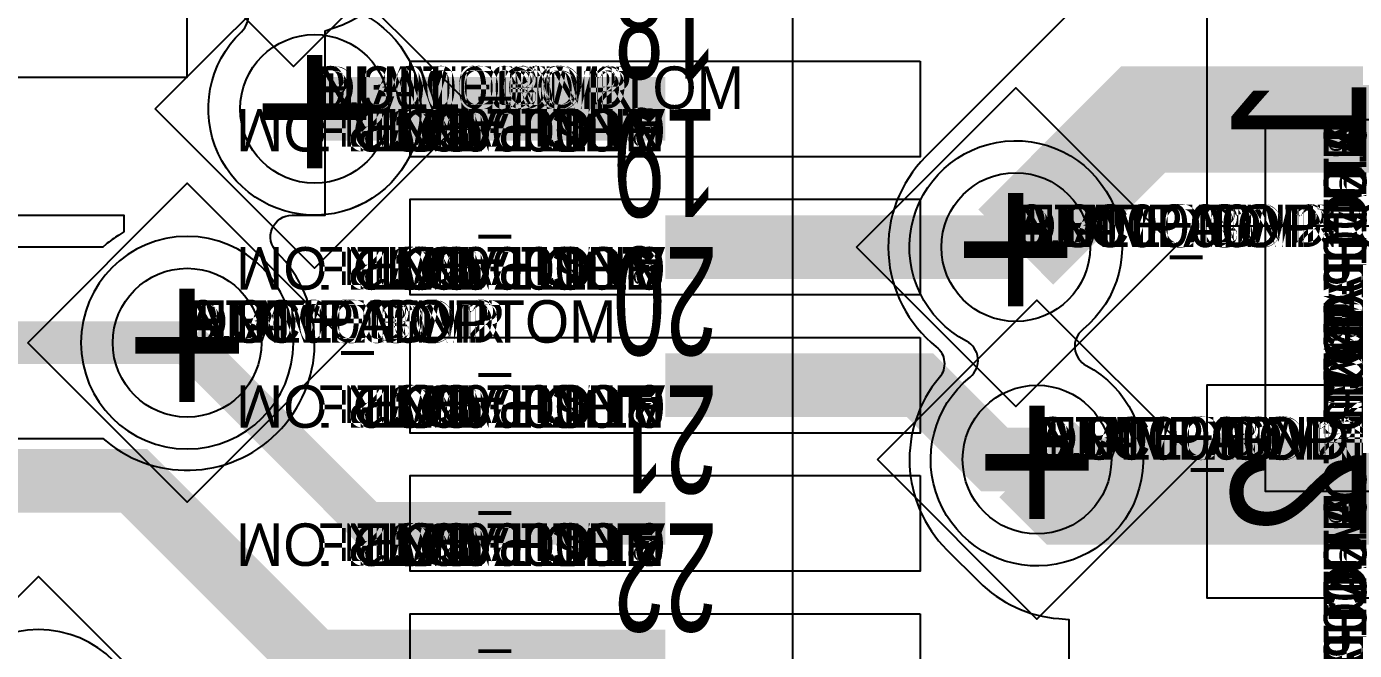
# Model space of a CAD drawing. Extents: x 0 to 323, y 0 to 320.
# Drawn here: x 57.99 to 64.24, y 20.7 to 23.64 of the extents above; entities that cross this region are included whole.
import ezdxf
from ezdxf.enums import TextEntityAlignment as Align

# ---------------------------------------------------------------- set-up
doc = ezdxf.new("R2010")
doc.units = 0
doc.header["$MEASUREMENT"] = 0
doc.layers.get('0').update_dxf_attribs({"linetype": 'CONTINUOUS'})
for name, color, linetype in [('CDN_FIGURES', 7, 'CONTINUOUS'), ('ETCH_BOTTOM', 7, 'CONTINUOUS'), ('ETCH_GND', 3, 'CONTINUOUS'), ('ETCH_INT1', 4, 'CONTINUOUS'), ('ETCH_INT2', 5, 'CONTINUOUS'), ('ETCH_PWR', 6, 'CONTINUOUS'), ('ETCH_TOP', 2, 'CONTINUOUS'), ('MANUFACTURING_NCLEGEND-1-6', 8, 'CONTINUOUS'), ('PACKAGE_GEOMETRY_ASSEMBLY_TOP', 11, 'CONTINUOUS'), ('PACKAGE_GEOMETRY_PIN_NUMBER', 9, 'CONTINUOUS')]:
    doc.layers.add(name, color=color, linetype=linetype)

# ---------------------------------------------------------------- blocks, each defined once
blk = doc.blocks.new('FIGURE_DIAMOND')
at = {"layer": 'CDN_FIGURES'}
blk.add_lwpolyline([(-0.5, 0), (0, 0.5), (0.5, 0), (0, -0.5)], close=True, dxfattribs=at)
blk = doc.blocks.new('PAD_INFO')
for tag in ['SHAPE_TYPE', 'PAD_HEIGHT', 'PAD_LAYER', 'PAD_TYPE', 'PAD_WIDTH']:
    blk.add_attdef(tag, (0, 0), '', height=0.2)
at = {"flags": 2}
blk.add_attdef('CDN_TYPE', (0, 0), '', height=0.2, dxfattribs=at)
blk = doc.blocks.new('DRILL_INFO')
at = {"flags": 2}
blk.add_attdef('CDN_TYPE', (0, 0), '', height=0.2, dxfattribs=at)
for tag in ['FSHAPE', 'FCHAR', 'DRILL_HEIGHT', 'DIAMETER', 'PLATED', 'DRILL_WIDTH']:
    blk.add_attdef(tag, (0, 0), '', height=0.2)
blk = doc.blocks.new('VIA0700X0300')
at = {"layer": 'ETCH_BOTTOM'}
blk.add_circle((0, 0), 0.35, dxfattribs=at)
at = {"layer": 'ETCH_GND'}
blk.add_circle((0, 0), 0.35, dxfattribs=at)
at = {"layer": 'ETCH_INT1'}
blk.add_circle((0, 0), 0.35, dxfattribs=at)
at = {"layer": 'ETCH_INT2'}
blk.add_circle((0, 0), 0.35, dxfattribs=at)
at = {"layer": 'ETCH_PWR'}
blk.add_circle((0, 0), 0.35, dxfattribs=at)
at = {"layer": 'ETCH_TOP'}
blk.add_circle((0, 0), 0.35, dxfattribs=at)
ref = blk.add_blockref('PAD_INFO', (0, 0))
ref.add_attrib('PAD_LAYER', 'ETCH_TOP', (0, 0), dxfattribs={"height": 0.2})
ref.add_attrib('SHAPE_TYPE', 'NULL', (0, 0), dxfattribs={"height": 0.2})
ref.add_attrib('PAD_TYPE', 'ANTIPAD', (0, 0), dxfattribs={"height": 0.2})
ref.add_attrib('PAD_WIDTH', '0.000000', (0, 0), dxfattribs={"height": 0.2})
ref.add_attrib('PAD_HEIGHT', '0.000000', (0, 0), dxfattribs={"height": 0.2})
ref = blk.add_blockref('PAD_INFO', (0, 0))
ref.add_attrib('PAD_LAYER', 'ETCH_GND', (0, 0), dxfattribs={"height": 0.2})
ref.add_attrib('SHAPE_TYPE', 'NULL', (0, 0), dxfattribs={"height": 0.2})
ref.add_attrib('PAD_TYPE', 'ANTIPAD', (0, 0), dxfattribs={"height": 0.2})
ref.add_attrib('PAD_WIDTH', '0.000000', (0, 0), dxfattribs={"height": 0.2})
ref.add_attrib('PAD_HEIGHT', '0.000000', (0, 0), dxfattribs={"height": 0.2})
ref = blk.add_blockref('PAD_INFO', (0, 0))
ref.add_attrib('PAD_LAYER', 'ETCH_INT1', (0, 0), dxfattribs={"height": 0.2})
ref.add_attrib('SHAPE_TYPE', 'NULL', (0, 0), dxfattribs={"height": 0.2})
ref.add_attrib('PAD_TYPE', 'ANTIPAD', (0, 0), dxfattribs={"height": 0.2})
ref.add_attrib('PAD_WIDTH', '0.000000', (0, 0), dxfattribs={"height": 0.2})
ref.add_attrib('PAD_HEIGHT', '0.000000', (0, 0), dxfattribs={"height": 0.2})
ref = blk.add_blockref('PAD_INFO', (0, 0))
ref.add_attrib('PAD_LAYER', 'ETCH_INT2', (0, 0), dxfattribs={"height": 0.2})
ref.add_attrib('SHAPE_TYPE', 'NULL', (0, 0), dxfattribs={"height": 0.2})
ref.add_attrib('PAD_TYPE', 'ANTIPAD', (0, 0), dxfattribs={"height": 0.2})
ref.add_attrib('PAD_WIDTH', '0.000000', (0, 0), dxfattribs={"height": 0.2})
ref.add_attrib('PAD_HEIGHT', '0.000000', (0, 0), dxfattribs={"height": 0.2})
ref = blk.add_blockref('PAD_INFO', (0, 0))
ref.add_attrib('PAD_LAYER', 'ETCH_PWR', (0, 0), dxfattribs={"height": 0.2})
ref.add_attrib('SHAPE_TYPE', 'NULL', (0, 0), dxfattribs={"height": 0.2})
ref.add_attrib('PAD_TYPE', 'ANTIPAD', (0, 0), dxfattribs={"height": 0.2})
ref.add_attrib('PAD_WIDTH', '0.000000', (0, 0), dxfattribs={"height": 0.2})
ref.add_attrib('PAD_HEIGHT', '0.000000', (0, 0), dxfattribs={"height": 0.2})
ref = blk.add_blockref('PAD_INFO', (0, 0))
ref.add_attrib('PAD_LAYER', 'ETCH_BOTTOM', (0, 0), dxfattribs={"height": 0.2})
ref.add_attrib('SHAPE_TYPE', 'NULL', (0, 0), dxfattribs={"height": 0.2})
ref.add_attrib('PAD_TYPE', 'ANTIPAD', (0, 0), dxfattribs={"height": 0.2})
ref.add_attrib('PAD_WIDTH', '0.000000', (0, 0), dxfattribs={"height": 0.2})
ref.add_attrib('PAD_HEIGHT', '0.000000', (0, 0), dxfattribs={"height": 0.2})
ref = blk.add_blockref('PAD_INFO', (0, 0))
ref.add_attrib('PAD_LAYER', 'ETCH_TOP', (0, 0), dxfattribs={"height": 0.2})
ref.add_attrib('SHAPE_TYPE', 'NULL', (0, 0), dxfattribs={"height": 0.2})
ref.add_attrib('PAD_TYPE', 'THERMAL', (0, 0), dxfattribs={"height": 0.2})
ref.add_attrib('PAD_WIDTH', '0.000000', (0, 0), dxfattribs={"height": 0.2})
ref.add_attrib('PAD_HEIGHT', '0.000000', (0, 0), dxfattribs={"height": 0.2})
ref = blk.add_blockref('PAD_INFO', (0, 0))
ref.add_attrib('PAD_LAYER', 'ETCH_GND', (0, 0), dxfattribs={"height": 0.2})
ref.add_attrib('SHAPE_TYPE', 'NULL', (0, 0), dxfattribs={"height": 0.2})
ref.add_attrib('PAD_TYPE', 'THERMAL', (0, 0), dxfattribs={"height": 0.2})
ref.add_attrib('PAD_WIDTH', '0.000000', (0, 0), dxfattribs={"height": 0.2})
ref.add_attrib('PAD_HEIGHT', '0.000000', (0, 0), dxfattribs={"height": 0.2})
ref = blk.add_blockref('PAD_INFO', (0, 0))
ref.add_attrib('PAD_LAYER', 'ETCH_INT1', (0, 0), dxfattribs={"height": 0.2})
ref.add_attrib('SHAPE_TYPE', 'NULL', (0, 0), dxfattribs={"height": 0.2})
ref.add_attrib('PAD_TYPE', 'THERMAL', (0, 0), dxfattribs={"height": 0.2})
ref.add_attrib('PAD_WIDTH', '0.000000', (0, 0), dxfattribs={"height": 0.2})
ref.add_attrib('PAD_HEIGHT', '0.000000', (0, 0), dxfattribs={"height": 0.2})
ref = blk.add_blockref('PAD_INFO', (0, 0))
ref.add_attrib('PAD_LAYER', 'ETCH_INT2', (0, 0), dxfattribs={"height": 0.2})
ref.add_attrib('SHAPE_TYPE', 'NULL', (0, 0), dxfattribs={"height": 0.2})
ref.add_attrib('PAD_TYPE', 'THERMAL', (0, 0), dxfattribs={"height": 0.2})
ref.add_attrib('PAD_WIDTH', '0.000000', (0, 0), dxfattribs={"height": 0.2})
ref.add_attrib('PAD_HEIGHT', '0.000000', (0, 0), dxfattribs={"height": 0.2})
ref = blk.add_blockref('PAD_INFO', (0, 0))
ref.add_attrib('PAD_LAYER', 'ETCH_PWR', (0, 0), dxfattribs={"height": 0.2})
ref.add_attrib('SHAPE_TYPE', 'NULL', (0, 0), dxfattribs={"height": 0.2})
ref.add_attrib('PAD_TYPE', 'THERMAL', (0, 0), dxfattribs={"height": 0.2})
ref.add_attrib('PAD_WIDTH', '0.000000', (0, 0), dxfattribs={"height": 0.2})
ref.add_attrib('PAD_HEIGHT', '0.000000', (0, 0), dxfattribs={"height": 0.2})
ref = blk.add_blockref('PAD_INFO', (0, 0))
ref.add_attrib('PAD_LAYER', 'ETCH_BOTTOM', (0, 0), dxfattribs={"height": 0.2})
ref.add_attrib('SHAPE_TYPE', 'NULL', (0, 0), dxfattribs={"height": 0.2})
ref.add_attrib('PAD_TYPE', 'THERMAL', (0, 0), dxfattribs={"height": 0.2})
ref.add_attrib('PAD_WIDTH', '0.000000', (0, 0), dxfattribs={"height": 0.2})
ref.add_attrib('PAD_HEIGHT', '0.000000', (0, 0), dxfattribs={"height": 0.2})
ref = blk.add_blockref('PAD_INFO', (0, 0))
ref.add_attrib('PAD_LAYER', 'ETCH_TOP', (0, 0), dxfattribs={"height": 0.2})
ref.add_attrib('SHAPE_TYPE', 'CIRCLE', (0, 0), dxfattribs={"height": 0.2})
ref.add_attrib('PAD_TYPE', 'REGULAR', (0, 0), dxfattribs={"height": 0.2})
ref.add_attrib('PAD_WIDTH', '0.700000', (0, 0), dxfattribs={"height": 0.2})
ref.add_attrib('PAD_HEIGHT', '0.700000', (0, 0), dxfattribs={"height": 0.2})
ref = blk.add_blockref('PAD_INFO', (0, 0))
ref.add_attrib('PAD_LAYER', 'ETCH_GND', (0, 0), dxfattribs={"height": 0.2})
ref.add_attrib('SHAPE_TYPE', 'CIRCLE', (0, 0), dxfattribs={"height": 0.2})
ref.add_attrib('PAD_TYPE', 'REGULAR', (0, 0), dxfattribs={"height": 0.2})
ref.add_attrib('PAD_WIDTH', '0.700000', (0, 0), dxfattribs={"height": 0.2})
ref.add_attrib('PAD_HEIGHT', '0.700000', (0, 0), dxfattribs={"height": 0.2})
ref = blk.add_blockref('PAD_INFO', (0, 0))
ref.add_attrib('PAD_LAYER', 'ETCH_INT1', (0, 0), dxfattribs={"height": 0.2})
ref.add_attrib('SHAPE_TYPE', 'CIRCLE', (0, 0), dxfattribs={"height": 0.2})
ref.add_attrib('PAD_TYPE', 'REGULAR', (0, 0), dxfattribs={"height": 0.2})
ref.add_attrib('PAD_WIDTH', '0.700000', (0, 0), dxfattribs={"height": 0.2})
ref.add_attrib('PAD_HEIGHT', '0.700000', (0, 0), dxfattribs={"height": 0.2})
ref = blk.add_blockref('PAD_INFO', (0, 0))
ref.add_attrib('PAD_LAYER', 'ETCH_INT2', (0, 0), dxfattribs={"height": 0.2})
ref.add_attrib('SHAPE_TYPE', 'CIRCLE', (0, 0), dxfattribs={"height": 0.2})
ref.add_attrib('PAD_TYPE', 'REGULAR', (0, 0), dxfattribs={"height": 0.2})
ref.add_attrib('PAD_WIDTH', '0.700000', (0, 0), dxfattribs={"height": 0.2})
ref.add_attrib('PAD_HEIGHT', '0.700000', (0, 0), dxfattribs={"height": 0.2})
ref = blk.add_blockref('PAD_INFO', (0, 0))
ref.add_attrib('PAD_LAYER', 'ETCH_PWR', (0, 0), dxfattribs={"height": 0.2})
ref.add_attrib('SHAPE_TYPE', 'CIRCLE', (0, 0), dxfattribs={"height": 0.2})
ref.add_attrib('PAD_TYPE', 'REGULAR', (0, 0), dxfattribs={"height": 0.2})
ref.add_attrib('PAD_WIDTH', '0.700000', (0, 0), dxfattribs={"height": 0.2})
ref.add_attrib('PAD_HEIGHT', '0.700000', (0, 0), dxfattribs={"height": 0.2})
ref = blk.add_blockref('PAD_INFO', (0, 0))
ref.add_attrib('PAD_LAYER', 'ETCH_BOTTOM', (0, 0), dxfattribs={"height": 0.2})
ref.add_attrib('SHAPE_TYPE', 'CIRCLE', (0, 0), dxfattribs={"height": 0.2})
ref.add_attrib('PAD_TYPE', 'REGULAR', (0, 0), dxfattribs={"height": 0.2})
ref.add_attrib('PAD_WIDTH', '0.700000', (0, 0), dxfattribs={"height": 0.2})
ref.add_attrib('PAD_HEIGHT', '0.700000', (0, 0), dxfattribs={"height": 0.2})
ref = blk.add_blockref('DRILL_INFO', (0, 0))
ref.add_attrib('DIAMETER', '0.300000', (0, 0), dxfattribs={"height": 0.2})
ref.add_attrib('PLATED', 'PLATED', (0, 0), dxfattribs={"height": 0.2})
ref.add_attrib('FSHAPE', 'DIAMOND', (0, 0), dxfattribs={"height": 0.2})
ref.add_attrib('FCHAR', '+', (0, 0), dxfattribs={"height": 0.2})
ref.add_attrib('DRILL_WIDTH', '1.500000', (0, 0), dxfattribs={"height": 0.2})
ref.add_attrib('DRILL_HEIGHT', '1.500000', (0, 0), dxfattribs={"height": 0.2})
for tag in ['CDN_TYPE', 'PIN']:
    blk.add_attdef(tag, (0, 0), '', height=0.2)
at = {"flags": 2}
for tag in ['PSTKNAME', 'BBV']:
    blk.add_attdef(tag, (0, 0), '', height=0.2, dxfattribs=at)
blk = doc.blocks.new('RC2400X0450TS_NS')
at = {"layer": 'ETCH_TOP'}
blk.add_lwpolyline([(-1.2, -0.225), (-1.2, 0.225), (1.2, 0.225), (1.2, -0.225)], close=True, dxfattribs=at)
ref = blk.add_blockref('PAD_INFO', (0, 0))
ref.add_attrib('PAD_LAYER', 'ETCH_TOP', (0, 0), dxfattribs={"height": 0.2})
ref.add_attrib('SHAPE_TYPE', 'NULL', (0, 0), dxfattribs={"height": 0.2})
ref.add_attrib('PAD_TYPE', 'ANTIPAD', (0, 0), dxfattribs={"height": 0.2})
ref.add_attrib('PAD_WIDTH', '0.000000', (0, 0), dxfattribs={"height": 0.2})
ref.add_attrib('PAD_HEIGHT', '0.000000', (0, 0), dxfattribs={"height": 0.2})
ref = blk.add_blockref('PAD_INFO', (0, 0))
ref.add_attrib('PAD_LAYER', 'ETCH_GND', (0, 0), dxfattribs={"height": 0.2})
ref.add_attrib('SHAPE_TYPE', 'NULL', (0, 0), dxfattribs={"height": 0.2})
ref.add_attrib('PAD_TYPE', 'ANTIPAD', (0, 0), dxfattribs={"height": 0.2})
ref.add_attrib('PAD_WIDTH', '0.000000', (0, 0), dxfattribs={"height": 0.2})
ref.add_attrib('PAD_HEIGHT', '0.000000', (0, 0), dxfattribs={"height": 0.2})
ref = blk.add_blockref('PAD_INFO', (0, 0))
ref.add_attrib('PAD_LAYER', 'ETCH_INT1', (0, 0), dxfattribs={"height": 0.2})
ref.add_attrib('SHAPE_TYPE', 'NULL', (0, 0), dxfattribs={"height": 0.2})
ref.add_attrib('PAD_TYPE', 'ANTIPAD', (0, 0), dxfattribs={"height": 0.2})
ref.add_attrib('PAD_WIDTH', '0.000000', (0, 0), dxfattribs={"height": 0.2})
ref.add_attrib('PAD_HEIGHT', '0.000000', (0, 0), dxfattribs={"height": 0.2})
ref = blk.add_blockref('PAD_INFO', (0, 0))
ref.add_attrib('PAD_LAYER', 'ETCH_INT2', (0, 0), dxfattribs={"height": 0.2})
ref.add_attrib('SHAPE_TYPE', 'NULL', (0, 0), dxfattribs={"height": 0.2})
ref.add_attrib('PAD_TYPE', 'ANTIPAD', (0, 0), dxfattribs={"height": 0.2})
ref.add_attrib('PAD_WIDTH', '0.000000', (0, 0), dxfattribs={"height": 0.2})
ref.add_attrib('PAD_HEIGHT', '0.000000', (0, 0), dxfattribs={"height": 0.2})
ref = blk.add_blockref('PAD_INFO', (0, 0))
ref.add_attrib('PAD_LAYER', 'ETCH_PWR', (0, 0), dxfattribs={"height": 0.2})
ref.add_attrib('SHAPE_TYPE', 'NULL', (0, 0), dxfattribs={"height": 0.2})
ref.add_attrib('PAD_TYPE', 'ANTIPAD', (0, 0), dxfattribs={"height": 0.2})
ref.add_attrib('PAD_WIDTH', '0.000000', (0, 0), dxfattribs={"height": 0.2})
ref.add_attrib('PAD_HEIGHT', '0.000000', (0, 0), dxfattribs={"height": 0.2})
ref = blk.add_blockref('PAD_INFO', (0, 0))
ref.add_attrib('PAD_LAYER', 'ETCH_BOTTOM', (0, 0), dxfattribs={"height": 0.2})
ref.add_attrib('SHAPE_TYPE', 'NULL', (0, 0), dxfattribs={"height": 0.2})
ref.add_attrib('PAD_TYPE', 'ANTIPAD', (0, 0), dxfattribs={"height": 0.2})
ref.add_attrib('PAD_WIDTH', '0.000000', (0, 0), dxfattribs={"height": 0.2})
ref.add_attrib('PAD_HEIGHT', '0.000000', (0, 0), dxfattribs={"height": 0.2})
ref = blk.add_blockref('PAD_INFO', (0, 0))
ref.add_attrib('PAD_LAYER', 'ETCH_TOP', (0, 0), dxfattribs={"height": 0.2})
ref.add_attrib('SHAPE_TYPE', 'NULL', (0, 0), dxfattribs={"height": 0.2})
ref.add_attrib('PAD_TYPE', 'THERMAL', (0, 0), dxfattribs={"height": 0.2})
ref.add_attrib('PAD_WIDTH', '0.000000', (0, 0), dxfattribs={"height": 0.2})
ref.add_attrib('PAD_HEIGHT', '0.000000', (0, 0), dxfattribs={"height": 0.2})
ref = blk.add_blockref('PAD_INFO', (0, 0))
ref.add_attrib('PAD_LAYER', 'ETCH_GND', (0, 0), dxfattribs={"height": 0.2})
ref.add_attrib('SHAPE_TYPE', 'NULL', (0, 0), dxfattribs={"height": 0.2})
ref.add_attrib('PAD_TYPE', 'THERMAL', (0, 0), dxfattribs={"height": 0.2})
ref.add_attrib('PAD_WIDTH', '0.000000', (0, 0), dxfattribs={"height": 0.2})
ref.add_attrib('PAD_HEIGHT', '0.000000', (0, 0), dxfattribs={"height": 0.2})
ref = blk.add_blockref('PAD_INFO', (0, 0))
ref.add_attrib('PAD_LAYER', 'ETCH_INT1', (0, 0), dxfattribs={"height": 0.2})
ref.add_attrib('SHAPE_TYPE', 'NULL', (0, 0), dxfattribs={"height": 0.2})
ref.add_attrib('PAD_TYPE', 'THERMAL', (0, 0), dxfattribs={"height": 0.2})
ref.add_attrib('PAD_WIDTH', '0.000000', (0, 0), dxfattribs={"height": 0.2})
ref.add_attrib('PAD_HEIGHT', '0.000000', (0, 0), dxfattribs={"height": 0.2})
ref = blk.add_blockref('PAD_INFO', (0, 0))
ref.add_attrib('PAD_LAYER', 'ETCH_INT2', (0, 0), dxfattribs={"height": 0.2})
ref.add_attrib('SHAPE_TYPE', 'NULL', (0, 0), dxfattribs={"height": 0.2})
ref.add_attrib('PAD_TYPE', 'THERMAL', (0, 0), dxfattribs={"height": 0.2})
ref.add_attrib('PAD_WIDTH', '0.000000', (0, 0), dxfattribs={"height": 0.2})
ref.add_attrib('PAD_HEIGHT', '0.000000', (0, 0), dxfattribs={"height": 0.2})
ref = blk.add_blockref('PAD_INFO', (0, 0))
ref.add_attrib('PAD_LAYER', 'ETCH_PWR', (0, 0), dxfattribs={"height": 0.2})
ref.add_attrib('SHAPE_TYPE', 'NULL', (0, 0), dxfattribs={"height": 0.2})
ref.add_attrib('PAD_TYPE', 'THERMAL', (0, 0), dxfattribs={"height": 0.2})
ref.add_attrib('PAD_WIDTH', '0.000000', (0, 0), dxfattribs={"height": 0.2})
ref.add_attrib('PAD_HEIGHT', '0.000000', (0, 0), dxfattribs={"height": 0.2})
ref = blk.add_blockref('PAD_INFO', (0, 0))
ref.add_attrib('PAD_LAYER', 'ETCH_BOTTOM', (0, 0), dxfattribs={"height": 0.2})
ref.add_attrib('SHAPE_TYPE', 'NULL', (0, 0), dxfattribs={"height": 0.2})
ref.add_attrib('PAD_TYPE', 'THERMAL', (0, 0), dxfattribs={"height": 0.2})
ref.add_attrib('PAD_WIDTH', '0.000000', (0, 0), dxfattribs={"height": 0.2})
ref.add_attrib('PAD_HEIGHT', '0.000000', (0, 0), dxfattribs={"height": 0.2})
ref = blk.add_blockref('PAD_INFO', (0, 0))
ref.add_attrib('PAD_LAYER', 'ETCH_TOP', (0, 0), dxfattribs={"height": 0.2})
ref.add_attrib('SHAPE_TYPE', 'RECTANGLE', (0, 0), dxfattribs={"height": 0.2})
ref.add_attrib('PAD_TYPE', 'REGULAR', (0, 0), dxfattribs={"height": 0.2})
ref.add_attrib('PAD_WIDTH', '2.400000', (0, 0), dxfattribs={"height": 0.2})
ref.add_attrib('PAD_HEIGHT', '0.450000', (0, 0), dxfattribs={"height": 0.2})
ref = blk.add_blockref('PAD_INFO', (0, 0))
ref.add_attrib('PAD_LAYER', 'ETCH_GND', (0, 0), dxfattribs={"height": 0.2})
ref.add_attrib('SHAPE_TYPE', 'NULL', (0, 0), dxfattribs={"height": 0.2})
ref.add_attrib('PAD_TYPE', 'REGULAR', (0, 0), dxfattribs={"height": 0.2})
ref.add_attrib('PAD_WIDTH', '0.000000', (0, 0), dxfattribs={"height": 0.2})
ref.add_attrib('PAD_HEIGHT', '0.000000', (0, 0), dxfattribs={"height": 0.2})
ref = blk.add_blockref('PAD_INFO', (0, 0))
ref.add_attrib('PAD_LAYER', 'ETCH_INT1', (0, 0), dxfattribs={"height": 0.2})
ref.add_attrib('SHAPE_TYPE', 'NULL', (0, 0), dxfattribs={"height": 0.2})
ref.add_attrib('PAD_TYPE', 'REGULAR', (0, 0), dxfattribs={"height": 0.2})
ref.add_attrib('PAD_WIDTH', '0.000000', (0, 0), dxfattribs={"height": 0.2})
ref.add_attrib('PAD_HEIGHT', '0.000000', (0, 0), dxfattribs={"height": 0.2})
ref = blk.add_blockref('PAD_INFO', (0, 0))
ref.add_attrib('PAD_LAYER', 'ETCH_INT2', (0, 0), dxfattribs={"height": 0.2})
ref.add_attrib('SHAPE_TYPE', 'NULL', (0, 0), dxfattribs={"height": 0.2})
ref.add_attrib('PAD_TYPE', 'REGULAR', (0, 0), dxfattribs={"height": 0.2})
ref.add_attrib('PAD_WIDTH', '0.000000', (0, 0), dxfattribs={"height": 0.2})
ref.add_attrib('PAD_HEIGHT', '0.000000', (0, 0), dxfattribs={"height": 0.2})
ref = blk.add_blockref('PAD_INFO', (0, 0))
ref.add_attrib('PAD_LAYER', 'ETCH_PWR', (0, 0), dxfattribs={"height": 0.2})
ref.add_attrib('SHAPE_TYPE', 'NULL', (0, 0), dxfattribs={"height": 0.2})
ref.add_attrib('PAD_TYPE', 'REGULAR', (0, 0), dxfattribs={"height": 0.2})
ref.add_attrib('PAD_WIDTH', '0.000000', (0, 0), dxfattribs={"height": 0.2})
ref.add_attrib('PAD_HEIGHT', '0.000000', (0, 0), dxfattribs={"height": 0.2})
ref = blk.add_blockref('PAD_INFO', (0, 0))
ref.add_attrib('PAD_LAYER', 'ETCH_BOTTOM', (0, 0), dxfattribs={"height": 0.2})
ref.add_attrib('SHAPE_TYPE', 'NULL', (0, 0), dxfattribs={"height": 0.2})
ref.add_attrib('PAD_TYPE', 'REGULAR', (0, 0), dxfattribs={"height": 0.2})
ref.add_attrib('PAD_WIDTH', '0.000000', (0, 0), dxfattribs={"height": 0.2})
ref.add_attrib('PAD_HEIGHT', '0.000000', (0, 0), dxfattribs={"height": 0.2})
ref = blk.add_blockref('DRILL_INFO', (0, 0))
ref.add_attrib('DIAMETER', '0.000000', (0, 0), dxfattribs={"height": 0.2})
ref.add_attrib('PLATED', 'PLATED', (0, 0), dxfattribs={"height": 0.2})
ref.add_attrib('FSHAPE', 'NULL', (0, 0), dxfattribs={"height": 0.2})
ref.add_attrib('DRILL_WIDTH', '0.000000', (0, 0), dxfattribs={"height": 0.2})
ref.add_attrib('DRILL_HEIGHT', '0.000000', (0, 0), dxfattribs={"height": 0.2})
for tag in ['CDN_TYPE', 'PIN']:
    blk.add_attdef(tag, (0, 0), '', height=0.2)
at = {"flags": 2}
for tag in ['PSTKNAME', 'BBV']:
    blk.add_attdef(tag, (0, 0), '', height=0.2, dxfattribs=at)
blk = doc.blocks.new('F361')
at = {"layer": 'PACKAGE_GEOMETRY_ASSEMBLY_TOP'}
blk.add_lwpolyline([(0.6, -9.475), (6.2, -9.475), (6.2, 1.025), (0.6, 1.025)], close=True, dxfattribs=at)
at = {"layer": 'ETCH_TOP'}
for p in [(6.8, -3.25), (6.8, -3.9), (6.8, -4.55), (6.8, -5.2), (6.8, -5.85)]:
    blk.add_blockref('RC2400X0450TS_NS', p, dxfattribs=at)
at = {"flags": 2}
for tag in ['SYMBOL_TYPE', 'CDN_TYPE', 'REFDES']:
    blk.add_attdef(tag, (0, 0), '', height=0.2, dxfattribs=at)
blk = doc.blocks.new('RC1000X1500TS')
at = {"layer": 'ETCH_TOP'}
blk.add_lwpolyline([(-0.5, -0.75), (-0.5, 0.75), (0.5, 0.75), (0.5, -0.75)], close=True, dxfattribs=at)
ref = blk.add_blockref('PAD_INFO', (0, 0))
ref.add_attrib('PAD_LAYER', 'ETCH_TOP', (0, 0), dxfattribs={"height": 0.2})
ref.add_attrib('SHAPE_TYPE', 'NULL', (0, 0), dxfattribs={"height": 0.2})
ref.add_attrib('PAD_TYPE', 'ANTIPAD', (0, 0), dxfattribs={"height": 0.2})
ref.add_attrib('PAD_WIDTH', '0.000000', (0, 0), dxfattribs={"height": 0.2})
ref.add_attrib('PAD_HEIGHT', '0.000000', (0, 0), dxfattribs={"height": 0.2})
ref = blk.add_blockref('PAD_INFO', (0, 0))
ref.add_attrib('PAD_LAYER', 'ETCH_GND', (0, 0), dxfattribs={"height": 0.2})
ref.add_attrib('SHAPE_TYPE', 'NULL', (0, 0), dxfattribs={"height": 0.2})
ref.add_attrib('PAD_TYPE', 'ANTIPAD', (0, 0), dxfattribs={"height": 0.2})
ref.add_attrib('PAD_WIDTH', '0.000000', (0, 0), dxfattribs={"height": 0.2})
ref.add_attrib('PAD_HEIGHT', '0.000000', (0, 0), dxfattribs={"height": 0.2})
ref = blk.add_blockref('PAD_INFO', (0, 0))
ref.add_attrib('PAD_LAYER', 'ETCH_INT1', (0, 0), dxfattribs={"height": 0.2})
ref.add_attrib('SHAPE_TYPE', 'NULL', (0, 0), dxfattribs={"height": 0.2})
ref.add_attrib('PAD_TYPE', 'ANTIPAD', (0, 0), dxfattribs={"height": 0.2})
ref.add_attrib('PAD_WIDTH', '0.000000', (0, 0), dxfattribs={"height": 0.2})
ref.add_attrib('PAD_HEIGHT', '0.000000', (0, 0), dxfattribs={"height": 0.2})
ref = blk.add_blockref('PAD_INFO', (0, 0))
ref.add_attrib('PAD_LAYER', 'ETCH_INT2', (0, 0), dxfattribs={"height": 0.2})
ref.add_attrib('SHAPE_TYPE', 'NULL', (0, 0), dxfattribs={"height": 0.2})
ref.add_attrib('PAD_TYPE', 'ANTIPAD', (0, 0), dxfattribs={"height": 0.2})
ref.add_attrib('PAD_WIDTH', '0.000000', (0, 0), dxfattribs={"height": 0.2})
ref.add_attrib('PAD_HEIGHT', '0.000000', (0, 0), dxfattribs={"height": 0.2})
ref = blk.add_blockref('PAD_INFO', (0, 0))
ref.add_attrib('PAD_LAYER', 'ETCH_PWR', (0, 0), dxfattribs={"height": 0.2})
ref.add_attrib('SHAPE_TYPE', 'NULL', (0, 0), dxfattribs={"height": 0.2})
ref.add_attrib('PAD_TYPE', 'ANTIPAD', (0, 0), dxfattribs={"height": 0.2})
ref.add_attrib('PAD_WIDTH', '0.000000', (0, 0), dxfattribs={"height": 0.2})
ref.add_attrib('PAD_HEIGHT', '0.000000', (0, 0), dxfattribs={"height": 0.2})
ref = blk.add_blockref('PAD_INFO', (0, 0))
ref.add_attrib('PAD_LAYER', 'ETCH_BOTTOM', (0, 0), dxfattribs={"height": 0.2})
ref.add_attrib('SHAPE_TYPE', 'NULL', (0, 0), dxfattribs={"height": 0.2})
ref.add_attrib('PAD_TYPE', 'ANTIPAD', (0, 0), dxfattribs={"height": 0.2})
ref.add_attrib('PAD_WIDTH', '0.000000', (0, 0), dxfattribs={"height": 0.2})
ref.add_attrib('PAD_HEIGHT', '0.000000', (0, 0), dxfattribs={"height": 0.2})
ref = blk.add_blockref('PAD_INFO', (0, 0))
ref.add_attrib('PAD_LAYER', 'ETCH_TOP', (0, 0), dxfattribs={"height": 0.2})
ref.add_attrib('SHAPE_TYPE', 'NULL', (0, 0), dxfattribs={"height": 0.2})
ref.add_attrib('PAD_TYPE', 'THERMAL', (0, 0), dxfattribs={"height": 0.2})
ref.add_attrib('PAD_WIDTH', '0.000000', (0, 0), dxfattribs={"height": 0.2})
ref.add_attrib('PAD_HEIGHT', '0.000000', (0, 0), dxfattribs={"height": 0.2})
ref = blk.add_blockref('PAD_INFO', (0, 0))
ref.add_attrib('PAD_LAYER', 'ETCH_GND', (0, 0), dxfattribs={"height": 0.2})
ref.add_attrib('SHAPE_TYPE', 'NULL', (0, 0), dxfattribs={"height": 0.2})
ref.add_attrib('PAD_TYPE', 'THERMAL', (0, 0), dxfattribs={"height": 0.2})
ref.add_attrib('PAD_WIDTH', '0.000000', (0, 0), dxfattribs={"height": 0.2})
ref.add_attrib('PAD_HEIGHT', '0.000000', (0, 0), dxfattribs={"height": 0.2})
ref = blk.add_blockref('PAD_INFO', (0, 0))
ref.add_attrib('PAD_LAYER', 'ETCH_INT1', (0, 0), dxfattribs={"height": 0.2})
ref.add_attrib('SHAPE_TYPE', 'NULL', (0, 0), dxfattribs={"height": 0.2})
ref.add_attrib('PAD_TYPE', 'THERMAL', (0, 0), dxfattribs={"height": 0.2})
ref.add_attrib('PAD_WIDTH', '0.000000', (0, 0), dxfattribs={"height": 0.2})
ref.add_attrib('PAD_HEIGHT', '0.000000', (0, 0), dxfattribs={"height": 0.2})
ref = blk.add_blockref('PAD_INFO', (0, 0))
ref.add_attrib('PAD_LAYER', 'ETCH_INT2', (0, 0), dxfattribs={"height": 0.2})
ref.add_attrib('SHAPE_TYPE', 'NULL', (0, 0), dxfattribs={"height": 0.2})
ref.add_attrib('PAD_TYPE', 'THERMAL', (0, 0), dxfattribs={"height": 0.2})
ref.add_attrib('PAD_WIDTH', '0.000000', (0, 0), dxfattribs={"height": 0.2})
ref.add_attrib('PAD_HEIGHT', '0.000000', (0, 0), dxfattribs={"height": 0.2})
ref = blk.add_blockref('PAD_INFO', (0, 0))
ref.add_attrib('PAD_LAYER', 'ETCH_PWR', (0, 0), dxfattribs={"height": 0.2})
ref.add_attrib('SHAPE_TYPE', 'NULL', (0, 0), dxfattribs={"height": 0.2})
ref.add_attrib('PAD_TYPE', 'THERMAL', (0, 0), dxfattribs={"height": 0.2})
ref.add_attrib('PAD_WIDTH', '0.000000', (0, 0), dxfattribs={"height": 0.2})
ref.add_attrib('PAD_HEIGHT', '0.000000', (0, 0), dxfattribs={"height": 0.2})
ref = blk.add_blockref('PAD_INFO', (0, 0))
ref.add_attrib('PAD_LAYER', 'ETCH_BOTTOM', (0, 0), dxfattribs={"height": 0.2})
ref.add_attrib('SHAPE_TYPE', 'NULL', (0, 0), dxfattribs={"height": 0.2})
ref.add_attrib('PAD_TYPE', 'THERMAL', (0, 0), dxfattribs={"height": 0.2})
ref.add_attrib('PAD_WIDTH', '0.000000', (0, 0), dxfattribs={"height": 0.2})
ref.add_attrib('PAD_HEIGHT', '0.000000', (0, 0), dxfattribs={"height": 0.2})
ref = blk.add_blockref('PAD_INFO', (0, 0))
ref.add_attrib('PAD_LAYER', 'ETCH_GND', (0, 0), dxfattribs={"height": 0.2})
ref.add_attrib('SHAPE_TYPE', 'NULL', (0, 0), dxfattribs={"height": 0.2})
ref.add_attrib('PAD_TYPE', 'REGULAR', (0, 0), dxfattribs={"height": 0.2})
ref.add_attrib('PAD_WIDTH', '0.000000', (0, 0), dxfattribs={"height": 0.2})
ref.add_attrib('PAD_HEIGHT', '0.000000', (0, 0), dxfattribs={"height": 0.2})
ref = blk.add_blockref('PAD_INFO', (0, 0))
ref.add_attrib('PAD_LAYER', 'ETCH_INT1', (0, 0), dxfattribs={"height": 0.2})
ref.add_attrib('SHAPE_TYPE', 'NULL', (0, 0), dxfattribs={"height": 0.2})
ref.add_attrib('PAD_TYPE', 'REGULAR', (0, 0), dxfattribs={"height": 0.2})
ref.add_attrib('PAD_WIDTH', '0.000000', (0, 0), dxfattribs={"height": 0.2})
ref.add_attrib('PAD_HEIGHT', '0.000000', (0, 0), dxfattribs={"height": 0.2})
ref = blk.add_blockref('PAD_INFO', (0, 0))
ref.add_attrib('PAD_LAYER', 'ETCH_INT2', (0, 0), dxfattribs={"height": 0.2})
ref.add_attrib('SHAPE_TYPE', 'NULL', (0, 0), dxfattribs={"height": 0.2})
ref.add_attrib('PAD_TYPE', 'REGULAR', (0, 0), dxfattribs={"height": 0.2})
ref.add_attrib('PAD_WIDTH', '0.000000', (0, 0), dxfattribs={"height": 0.2})
ref.add_attrib('PAD_HEIGHT', '0.000000', (0, 0), dxfattribs={"height": 0.2})
ref = blk.add_blockref('PAD_INFO', (0, 0))
ref.add_attrib('PAD_LAYER', 'ETCH_PWR', (0, 0), dxfattribs={"height": 0.2})
ref.add_attrib('SHAPE_TYPE', 'NULL', (0, 0), dxfattribs={"height": 0.2})
ref.add_attrib('PAD_TYPE', 'REGULAR', (0, 0), dxfattribs={"height": 0.2})
ref.add_attrib('PAD_WIDTH', '0.000000', (0, 0), dxfattribs={"height": 0.2})
ref.add_attrib('PAD_HEIGHT', '0.000000', (0, 0), dxfattribs={"height": 0.2})
ref = blk.add_blockref('PAD_INFO', (0, 0))
ref.add_attrib('PAD_LAYER', 'ETCH_BOTTOM', (0, 0), dxfattribs={"height": 0.2})
ref.add_attrib('SHAPE_TYPE', 'NULL', (0, 0), dxfattribs={"height": 0.2})
ref.add_attrib('PAD_TYPE', 'REGULAR', (0, 0), dxfattribs={"height": 0.2})
ref.add_attrib('PAD_WIDTH', '0.000000', (0, 0), dxfattribs={"height": 0.2})
ref.add_attrib('PAD_HEIGHT', '0.000000', (0, 0), dxfattribs={"height": 0.2})
ref = blk.add_blockref('DRILL_INFO', (0, 0))
ref.add_attrib('DIAMETER', '0.000000', (0, 0), dxfattribs={"height": 0.2})
ref.add_attrib('PLATED', 'PLATED', (0, 0), dxfattribs={"height": 0.2})
ref.add_attrib('FSHAPE', 'NULL', (0, 0), dxfattribs={"height": 0.2})
ref.add_attrib('DRILL_WIDTH', '0.000000', (0, 0), dxfattribs={"height": 0.2})
ref.add_attrib('DRILL_HEIGHT', '0.000000', (0, 0), dxfattribs={"height": 0.2})
ref = blk.add_blockref('PAD_INFO', (0, 0))
ref.add_attrib('PAD_LAYER', 'ETCH_TOP', (0, 0), dxfattribs={"height": 0.2})
ref.add_attrib('SHAPE_TYPE', 'RECTANGLE', (0, 0), dxfattribs={"height": 0.2})
ref.add_attrib('PAD_TYPE', 'REGULAR', (0, 0), dxfattribs={"height": 0.2})
ref.add_attrib('PAD_WIDTH', '1.000000', (0, 0), dxfattribs={"height": 0.2})
ref.add_attrib('PAD_HEIGHT', '1.500000', (0, 0), dxfattribs={"height": 0.2})
for tag in ['CDN_TYPE', 'PIN']:
    blk.add_attdef(tag, (0, 0), '', height=0.2)
at = {"flags": 2}
for tag in ['PSTKNAME', 'BBV']:
    blk.add_attdef(tag, (0, 0), '', height=0.2, dxfattribs=at)
blk = doc.blocks.new('F56')
at = {"layer": 'PACKAGE_GEOMETRY_ASSEMBLY_TOP'}
blk.add_lwpolyline([(0, -0.475), (1.75, -0.475), (1.75, 0.475), (0, 0.475)], close=True, dxfattribs=at)
at = {"layer": 'ETCH_TOP'}
ref = blk.add_blockref('RC1000X1500TS', (0, 0), dxfattribs=at)
ref.add_attrib('CDN_TYPE', 'PIN', (0, 0), dxfattribs={"height": 0.2})
ref.add_attrib('PIN', '1', (0, 0), dxfattribs={"height": 0.2})
ref = blk.add_blockref('RC1000X1500TS', (1.75, 0), dxfattribs=at)
ref.add_attrib('CDN_TYPE', 'PIN', (0, 0), dxfattribs={"height": 0.2})
ref.add_attrib('PIN', '2', (0, 0), dxfattribs={"height": 0.2})
at = {"flags": 2}
for tag in ['SYMBOL_TYPE', 'CDN_TYPE', 'REFDES']:
    blk.add_attdef(tag, (0, 0), '', height=0.2, dxfattribs=at)

msp = doc.modelspace()

# ---------------------------------------------------------------- linework, layer by layer
at = {"layer": 'ETCH_BOTTOM'}
for points, format in [([(56.905, 34.257), (63.2888, 27.8732, -0.668179), (63.2171, 27.7001), (60.8499, 27.7001), (60.8499, 27.2822), (60.8148, 27.2708, 0.726862), (60.8148, 26.1292), (60.8499, 26.1178), (60.8499, 24.8999), (63.9144, 24.8999, -0.478266), (64.0135, 24.777, 0.125682), (64.0244, 24.4802, -0.501036), (63.9272, 24.3501), (62.8999, 24.3501), (62.8999, 23.6986), (62.2257, 23.0243, 0.447641), (62.2761, 22.1306, -0.42163), (62.2906, 21.9861, 0.389106), (62.3257, 21.1757), (62.4757, 21.0257, 0.1787), (62.8532, 20.8517), (62.8999, 20.8481), (62.8999, 20.2999)], "xyb"), ([(57.7864, 21.6999), (58.3527, 21.6999), (58.3668, 21.6882, 0.957035), (59.1722, 22.5764, -0.669944), (59.2436, 22.7499), (59.4001, 22.7499), (59.4001, 23.6178), (59.4352, 23.6292, 0.726862), (59.4352, 24.7708), (59.4001, 24.7822), (59.4001, 26.1644, -0.478266), (59.523, 26.2635, 2.829848), (59.0499, 26.8507), (59.0498, 26.8001), (56.5999, 26.8001)], "xyb"), ([(64.3, 23.2, 0.5, 0.5, 0), (67.4, 23.2, 0.5, 0.5, 0), (67.8, 23.6, 0.5, 0.5, 0)], "xyseb"), ([(64.3, 23.2, 0.5, 0.5, 0), (63.25, 23.2, 0.5, 0.5, 0), (62.65, 22.6, 0.5, 0.5, 0)], "xyseb"), ([(56.5999, 22.7499), (58.4515, 22.7499), (58.4515, 22.6714), (58.428, 22.6564, 0.031579), (58.3668, 22.6118), (58.3527, 22.6001), (57.4136, 22.6001)], "xyb"), ([(58.75, 22.15, 0.2, 0.2, 0), (57.6, 22.15, 0.2, 0.2, 0), (50.239, 14.789, 0.2, 0.2, 0), (47.8014, 14.789, 0.2, 0.2, 0), (47.5704, 15.02, 0.2, 0.2, 0), (46.67, 15.02, 0.2, 0.2, 0)], "xyseb"), ([(64.3, 21.45, 0.5, 0.5, 0), (62.9, 21.45, 0.5, 0.5, 0), (62.75, 21.6, 0.5, 0.5, 0)], "xyseb"), ([(64.3, 21.45, 0.5, 0.5, 0), (67.2, 21.45, 0.5, 0.5, 0), (67.8, 20.85, 0.5, 0.5, 0)], "xyseb")]:
    msp.add_lwpolyline(points, format=format, dxfattribs=at)
at = {"layer": 'ETCH_GND'}
for points in [[(62.9819, 22.0431, -3.339668), (62.4349, 21.9884, 0.538717), (62.4181, 22.1569, -3.339668), (62.9651, 22.2116, 0.538717), (62.9819, 22.0431)], [(59.2501, 22.15, 1), (58.2499, 22.15, 1)]]:
    msp.add_lwpolyline(points, format="xyb", close=True, dxfattribs=at)
at = {"layer": 'ETCH_INT1'}
for points in [[(59.6107, 23.6767, -2.951427), (59.0061, 23.6131, 0.493957), (58.9893, 23.7733, -0.582895), (59.0181, 24.6431, 0.538717), (59.0349, 24.8116, -3.339668), (59.5819, 24.7569, 0.538717), (59.5651, 24.5884, -0.453115), (59.5939, 23.8369, 0.493957), (59.6107, 23.6767)], [(62.9819, 22.0431, -3.339668), (62.4349, 21.9884, 0.538717), (62.4181, 22.1569, -3.339668), (62.9651, 22.2116, 0.538717), (62.9819, 22.0431)], [(59.2501, 22.15, 1), (58.2499, 22.15, 1)], [(58.5501, 20.3, 1), (57.5499, 20.3, 1)]]:
    msp.add_lwpolyline(points, format="xyb", close=True, dxfattribs=at)
at = {"layer": 'ETCH_INT2'}
for points in [[(62.9819, 22.0431, -3.339668), (62.4349, 21.9884, 0.538717), (62.4181, 22.1569, -3.339668), (62.9651, 22.2116, 0.538717), (62.9819, 22.0431)], [(59.2501, 22.15, 1), (58.2499, 22.15, 1)]]:
    msp.add_lwpolyline(points, format="xyb", close=True, dxfattribs=at)
at = {"layer": 'ETCH_PWR'}
for points in [[(59.6107, 23.6767, -2.951489), (59.0061, 23.6131, 0.493906), (58.9893, 23.7733, -0.582895), (59.0181, 24.6431, 0.538717), (59.0349, 24.8116, -3.339668), (59.5819, 24.7569, 0.538717), (59.5651, 24.5884, -0.453115), (59.5939, 23.8369, 0.493906), (59.6107, 23.6767)], [(62.9819, 22.0431, -3.339668), (62.4349, 21.9884, 0.538717), (62.4181, 22.1569, -3.339668), (62.9651, 22.2116, 0.538717), (62.9819, 22.0431)], [(58.75, 22.6501, 1), (58.75, 21.6499, 1)], [(58.05, 20.8001, 1), (58.05, 19.7999, 1)]]:
    msp.add_lwpolyline(points, format="xyb", close=True, dxfattribs=at)
at = {"layer": 'ETCH_TOP'}
for points in [[(61, 23.25, 0.3, 0.3, 0), (59.35, 23.25, 0.3, 0.3, 0)], [(62.65, 22.6, 0.3, 0.3, 0), (61, 22.6, 0.3, 0.3, 0)], [(61, 21.3, 0.2, 0.2, 0), (59.6, 21.3, 0.2, 0.2, 0), (58.75, 22.15, 0.2, 0.2, 0)], [(62.75, 21.6, 0.3, 0.3, 0), (62.5493, 21.6, 0.3, 0.3, 0), (62.1993, 21.95, 0.3, 0.3, 0), (61, 21.95, 0.3, 0.3, 0)], [(55.55, 21.5, 0.3, 0.3, 0), (58.5, 21.5, 0.3, 0.3, 0), (59.35, 20.65, 0.3, 0.3, 0), (61, 20.65, 0.3, 0.3, 0)]]:
    msp.add_lwpolyline(points, format="xyseb", dxfattribs=at)

# ---------------------------------------------------------------- block references
at = {"xscale": -1}
for p, rotation in [((58, 23.9), 270), ((64.3, 23.2), 90)]:
    msp.add_blockref('F56', p, dxfattribs=dict(at, rotation=rotation))
at = {"rotation": 180}
msp.add_blockref('F361', (67.8, 17.4), dxfattribs=at)
at = {"layer": 'ETCH_TOP'}
for p in [(59.35, 23.25), (62.65, 22.6), (58.75, 22.15), (62.75, 21.6)]:
    msp.add_blockref('VIA0700X0300', p, dxfattribs=at)
at = {"layer": 'MANUFACTURING_NCLEGEND-1-6', "xscale": 1.5, "yscale": 1.5}
for p in [(59.25, 24.2), (59.35, 23.25), (62.65, 22.6), (58.75, 22.15), (62.75, 21.6), (58.05, 20.3)]:
    msp.add_blockref('FIGURE_DIAMOND', p, dxfattribs=at)

# ---------------------------------------------------------------- texts
at = {"layer": 'MANUFACTURING_NCLEGEND-1-6'}
for p in [(59.35, 23.25), (62.65, 22.6), (58.75, 22.15), (62.75, 21.6)]:
    msp.add_text('+', height=0.75, dxfattribs=at).set_placement(p, align=Align.MIDDLE_CENTER)
at = {"layer": 'PACKAGE_GEOMETRY_PIN_NUMBER', "width": 0.649606}
for s, p in [('18', (61, 23.9)), ('19', (61, 23.25)), ('20', (61, 22.6)), ('21', (61, 21.95)), ('22', (61, 21.3))]:
    msp.add_text(s, height=0.508, rotation=180, dxfattribs=at).set_placement(p, align=Align.CENTER)
at = {"layer": 'PACKAGE_GEOMETRY_PIN_NUMBER', "text_generation_flag": 2, "width": 0.88}
for s, p in [('1', (64.3, 23.2)), ('2', (64.3, 21.45))]:
    msp.add_text(s, height=0.635, rotation=90, dxfattribs=at).set_placement(p, align=Align.CENTER)

doc.saveas('drawing.dxf')
